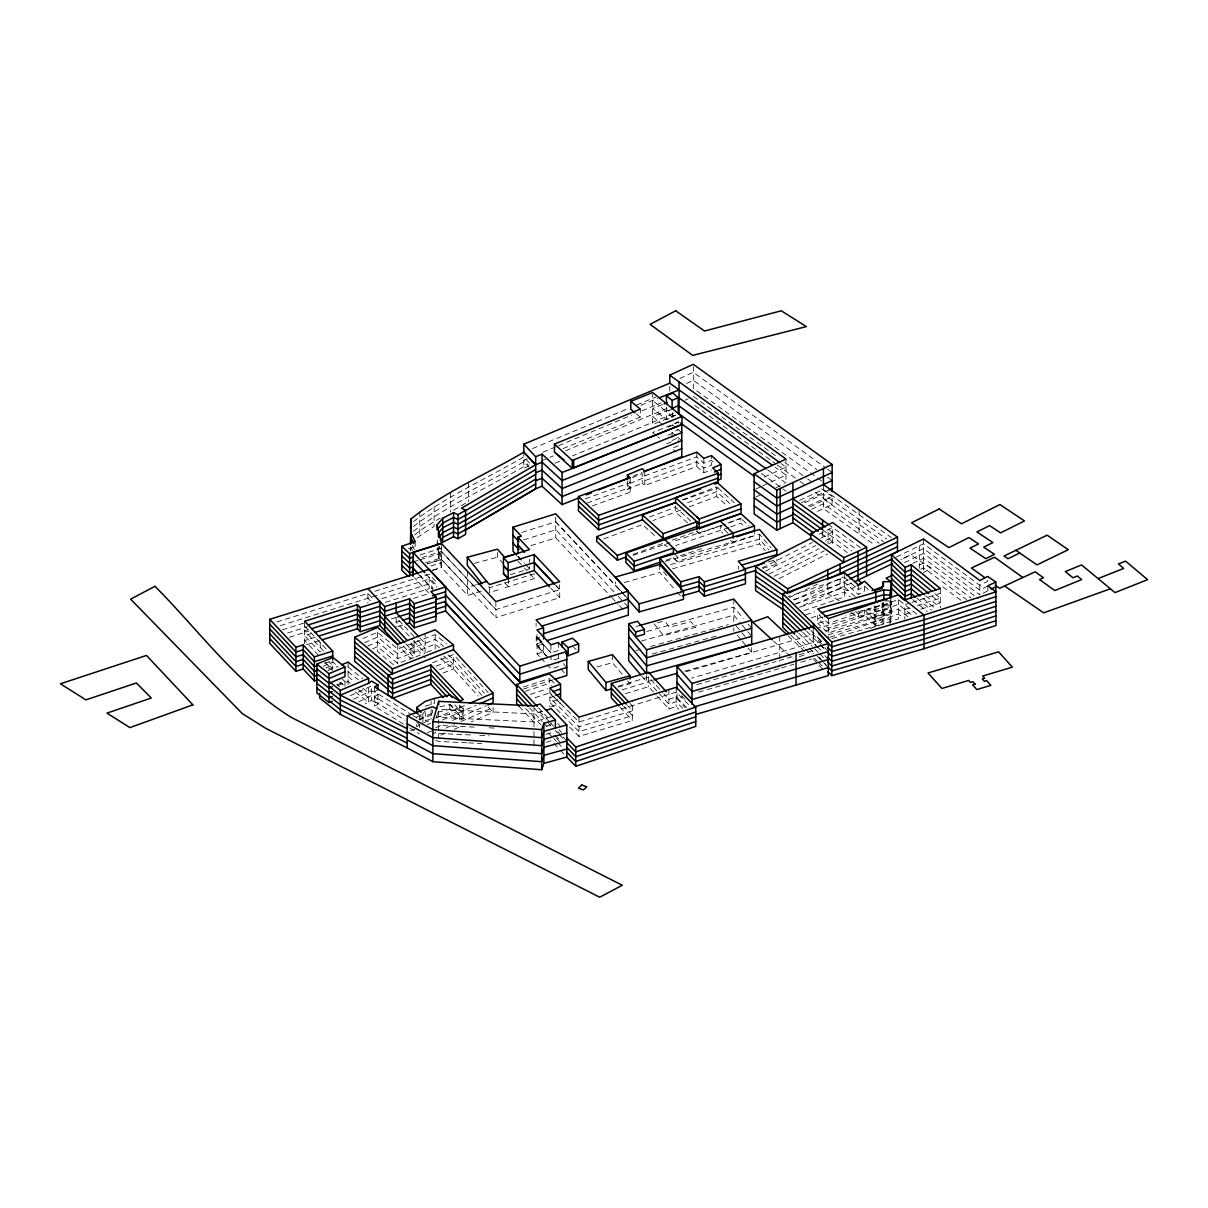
<?xml version="1.0" encoding="UTF-8"?>
<svg xmlns="http://www.w3.org/2000/svg" width="1208" height="1208" viewBox="0 0 1208 1208"><rect width="100%" height="100%" fill="white"/><g stroke="black" fill="none" stroke-linecap="round" stroke-linejoin="round"><path stroke-width="0.75" stroke-dasharray="5 3.75" d="M410.66 546.741L410.433 550.41L410.433 547.209M891.142 597.96L890.024 604.861L883.848 604.332L845.902 615.234M884.981 600.889L891.428 601.056L890.024 609.678L883.848 609.149L817.74 628.19M890.296 622.392L891.428 615.491L891.428 601.056M883.033 602.581L882.051 607.715L874.245 609.753L871.829 607.428M864.581 614.917L858.435 618.602L858.435 613.8L864.581 610.1L864.581 614.917L874.245 624.189L882.051 622.15L883.365 615.295L883.365 602.46M436.254 717.794L438.187 711.059M439.334 546.348L437.054 549.066L441.449 567.503L467.662 595.408L483.185 590.546M425.307 710.999L422.891 713.581L422.891 723.215L416.715 726.703L416.715 723.486M413.438 521.63C447.368 495.839 487.035 478.338 523.789 457.001L530.916 464.521M413.438 526.446C447.368 500.656 487.035 483.155 523.789 461.818L528.545 466.832M413.438 531.263C447.368 505.473 487.035 487.972 523.789 466.635M414.706 534.978L419.765 530.614L440.12 518.096M417.243 537.605L434.095 526.446L434.095 502.392M353.657 699.175L371.566 690.719L377.983 694.524L377.983 704.158L374.571 706.167L408.198 727.005M358.655 701.893L371.566 695.521L377.983 699.341L374.571 701.365L404.997 720.21M350.32 695.763L371.566 685.902L371.566 700.338L365.329 703.886M868.205 589.519L864.581 586.046L858.435 589.731L844.664 577.65L788.054 596.722M793.369 599.742L844.664 582.467L858.435 594.547L864.581 590.863L864.581 586.046M377.983 689.723L374.571 691.731L411.399 714.562M377.983 694.524L374.571 696.548L404.997 715.408M923.531 572.652L931.308 568.062L910.605 554.865L900.76 559.621M453.664 510.169L467.119 502.301M416.715 717.069L421.35 714.457M419.795 720.134L425.307 715.8L434.623 712.826M855.672 586.484L847.699 590.697L840.119 588.085L799.349 607.216M987.661 586.091L979.839 590.138L923.531 548.583L901.334 559.425M982.98 593.339L987.661 590.893M819.1 534.208L832.538 527.383L832.538 546.62M762.263 567.911L812.455 542.392M820.821 538.149L832.538 532.184L856.215 549.368M765.615 571.022L815.808 545.503M825.849 540.399L832.538 537.001M768.952 574.132L819.16 548.613M829.186 543.509L832.538 541.818L847.337 552.554M773.981 576.397L824.173 550.878M778.994 578.662L827.525 553.989M896.427 556.994L923.531 543.781L979.839 585.336L987.661 581.274L987.661 576.458M904.596 562.641L923.531 553.4L979.839 594.955L979.839 580.519M912.765 563.457L923.531 558.217L978.359 598.67M919.303 565.087L923.531 563.034L970.96 598.02M920.722 569.21L923.531 567.836L966.506 599.546M789.337 597.567L817.71 584.008M794.351 599.983L843.38 577.031M796.012 604L848.273 579.704M679.847 378.527L693.301 372.321L826.045 468.1M686.567 383.449L693.301 380.339L816.88 469.519M684.891 400.256L688.258 398.716M673.128 413.71L572.456 455.929M764.211 477.13L786 467.073L781.41 463.766M755.831 489.029L760.859 486.703M762.535 485.933L769.239 482.838M770.915 482.052L786 475.091L775.31 467.375M755.831 497.047L760.859 494.721M775.944 487.76L784.324 483.88M799.696 500.323L823.418 489.376L891.338 537.59M801.387 502.755L829.232 489.889M804.785 502.785L823.418 494.178L886.732 539.13M808.167 506.031L823.418 498.995L883.652 541.758M809.858 506.862L832.146 496.564L832.146 504.582L816.638 511.754M811.565 509.278L823.418 503.811L879.046 543.298M675.136 415.084L672.116 416.428L672.116 411.611M672.025 437.311L672.025 432.494L678.232 429.761M672.025 440.527L678.232 437.779L678.232 442.596M678.232 445.797L672.025 448.546L676.208 452.019M435.771 718.111L466.107 704.883M442.506 719.983L476.224 705.276M435.771 727.745L442.506 724.8M452.623 720.391L486.341 705.668M432.404 734.026L435.771 732.546M445.888 728.137L454.314 724.468M461.048 721.523L493.091 707.541L493.091 712.358L471.165 721.916M440.829 735.159L447.564 732.214M454.314 729.27L461.048 726.325M851.534 583.087L840.119 588.085L840.119 578.466M362.868 638.549L377.576 632.267L397.734 649.058L435.182 634.562L446.447 643.894M364.499 642.671L377.576 637.069L397.734 653.875L435.182 639.379L443.638 646.386M367.761 646.084L377.576 641.886L397.734 658.677L435.182 644.196L439.41 647.699M372.668 648.802L377.576 646.703L397.734 663.494L414.118 657.545L414.118 638.307M323.291 666.227L332.864 662.195L338.24 666.469M328.078 669.036L332.864 667.012L335.552 669.141M328.032 670.515L338.044 666.303M337.002 684.77L344.975 681.418L344.975 686.22M338.044 685.555L348.04 681.342L350.984 683.668M532.486 448.561L628.069 408.636M636.752 404.997L655.869 397.009M527.277 458.753L523.789 460.218L528.545 465.231M542.905 452.23L556.812 446.416M558.549 445.692L631.542 415.205M641.961 410.841L661.078 402.853M529.013 466.061L523.789 468.236L523.789 452.185M542.905 460.248L548.13 458.074M549.866 457.349L553.339 455.884M565.495 450.811L668.039 407.972M555.076 463.177L562.022 460.278M632.373 477.658L642.263 473.536L642.263 483.155L644.785 485.48L696.82 466.56L703.826 472.781L711.512 470.033M592.282 505.941L630.214 492.185L627.435 489.346L642.263 483.155M425.307 706.182L434.623 703.207L434.623 698.39M436.315 717.265L449.814 714.26L459.719 720.255L463.283 718.805L463.283 705.97M640.904 405.269L657.59 398.504M563.049 448.591L640.331 417.122L640.331 409.104M672.841 409.15L666.408 411.762L652.637 400.482M662.543 404.544L652.637 408.5L666.408 419.78L671.225 417.817M668.009 427.149L672.841 425.186M668.009 435.167L671.225 433.868M671.225 441.886L666.408 443.834L666.408 440.633M415.688 656.91L425.11 653.09L425.11 633.838M426.786 652.411L435.182 649.013L435.182 634.562M669.156 409.905L652.637 416.534L663.66 425.548M675.755 415.28L652.637 424.552L652.637 394.065M679.062 421.985L652.637 432.57L659.523 438.202M633.188 476.118L641.871 472.645M432.539 662.784L453.483 654.54L488.138 692.501M436.028 666.227L453.483 659.357L484.423 693.241M439.516 669.655L453.483 664.158L481.947 695.34M443.019 673.098L453.483 668.975L453.483 654.54M682.429 499.825L716.706 486.824L716.706 496.443L727.503 506.197M687.563 502.694L716.706 491.626L730.206 503.827M680.708 510.108L652.909 520.588M689.285 506.847L716.706 496.443M649.421 517.1L675.559 507.239L690.719 520.935M413 715.544L419.402 719.515L422.166 718.473L422.166 713.671M633.234 554.366L663.162 543.298L663.162 538.481M554.472 696.004L549.912 697.68L578.979 726.808L632.418 710.817L627.45 705.502M557.507 699.689L549.912 702.497L578.979 731.625L632.418 715.619L623.736 706.348M551.422 706.755L560.542 703.373L549.278 693.03L533.815 698.088M603.728 538.859L642.505 524.589L656.276 537.062M644.785 475.846L696.82 456.941L703.826 463.162L711.512 460.414L714.23 462.951M585.397 498.813L630.214 482.566L627.435 479.727M587.118 503.011L630.214 487.383L627.435 484.544L642.263 478.353L644.785 480.663L696.82 461.758L703.826 467.979L711.512 465.231L711.512 455.597M728.847 527.564L675.514 545.593M730.568 526.945L740.851 523.23L744.943 526.93M418.95 719.636L432.404 714.774M423.993 722.626L432.404 719.591M410.539 730.689L417.273 728.258M427.36 724.619L430.712 723.396M427.36 732.637L432.404 730.81M741.002 518.398L727.08 523.411L740.851 518.413L740.851 523.23M672.041 540.157L696.91 531.339L699.236 533.453L725.344 524.046L671.935 541.984M683.079 500.052L718.262 487.67M632.992 555.333L670.153 542.573M408.485 548.779L415.159 546.514M830.107 637.25L898.405 614.026L902.663 617.409M870.379 628.371L898.405 618.843L898.405 594.789M799.424 656.639L807.397 653.921M666.257 560.089L673.4 557.688L677.341 561.569L754.502 535.552L754.502 532.335M795.136 603.97L844.664 587.284L857.061 598.156M800.436 606.99L844.664 592.086L850.175 596.918M803.984 610.614L844.664 596.903L844.664 572.849M805.751 614.827L814.6 611.852M811.051 617.847L819.9 614.872M673.4 552.871L677.341 556.767L703.524 548.009M676.208 692.124L578.979 721.991L549.912 692.879M657.469 696.427L668.915 708.975L676.208 706.559L678.805 709.202M523.517 687.02L549.278 678.594L549.278 683.396L551.769 685.706M525.238 691.263L549.278 683.396M530.388 694.389L547.556 688.771M910.168 602.988L904.837 604.679L904.837 619.13M911.934 602.414L940.322 593.324M904.837 609.496L910.168 607.79M917.25 605.525L940.322 598.141L934.509 593.4M904.837 614.313L913.701 611.475M920.798 609.194L940.322 602.958L930.16 594.653M432.63 570.312L441.449 567.503L441.358 545.065M420.203 554.895L441.449 548.251M421.969 557.537L441.464 551.452L495.975 609.572L495.975 617.59L559.742 597.658L559.621 584.868M413.121 561.931L418.421 560.27M420.203 559.712L441.449 553.053L439.455 546.816M521.811 532.426L555.786 521.811L623.237 593.641M425.518 562.868L441.449 557.87L438.459 548.508L438.459 558.141M430.818 566.008L441.449 562.686L437.613 547.873M523.713 539.855L555.786 529.829L616.88 594.88M432.6 570.267L441.449 567.503M276.874 621.909L367.866 593.43L372.683 598.564M374.873 591.24L429.202 574.238L438.036 583.66M530.841 545.654L555.786 537.847L610.508 596.133M280.437 625.608L429.202 579.055L436.767 587.118M282.219 629.866L303.631 623.162M381.879 598.67L429.202 583.857L432.977 587.903M287.579 632.992L307.209 626.861M385.382 602.384L429.202 588.673L429.202 574.238M308.176 629.745L304.642 630.848L323.971 651.429M289.361 637.25L308.991 631.105M413.423 598.428L429.202 593.49L414.48 577.817M311.694 633.46L304.642 635.665L320.211 652.229L320.211 637.794M476.284 584.687L467.662 587.39L441.449 559.47L427.285 563.894L441.449 559.47L495.975 617.59M315.212 637.175L304.642 640.482L319.018 655.778M306.409 644.74L320.498 640.331M391.241 618.979L396.133 617.454L416.292 638.896M498.194 589.866L489.557 592.569L489.557 584.551M505.095 587.707L534.314 578.556L534.314 573.74L489.557 587.752L487.609 585.684M399.501 621.199L396.133 622.256L412.517 639.681M397.825 626.544L402.883 624.959M324.378 663.358L331.052 661.274M441.358 551.482L495.854 609.602L559.742 589.64L555.922 585.563M326.054 667.646L332.713 665.563L328.969 661.561M539.599 656.639L537.062 653.936L537.062 637.884L541.909 636.374M537.062 653.936L543.676 651.852L543.676 643.834L536.216 635.906L536.216 643.939L543.313 641.72M537.062 645.903L548.508 658.103L537.062 645.903L543.676 643.834L536.231 635.906M536.956 634.713L536.956 637.915L550.923 652.818L558.443 650.478M558.443 658.496L551.044 660.821L551.044 656.004M558.443 666.514L551.044 668.839L547.239 664.762M523.457 689.073L552.977 679.832M510.395 574.646L529.648 568.802L529.648 565.586M542.634 711.301L533.981 713.913L438.67 709.368M551.271 716.691L533.981 721.931L438.67 717.386M546.091 726.295L551.271 724.709M546.091 734.313L551.271 732.727L555.167 736.804M546.091 742.331L551.271 740.761L551.271 735.944L547.435 731.822M618.421 686.129L648.575 677.039L654.932 684.015M621.969 689.874L648.575 681.856L668.915 704.158L676.208 701.742L682.716 708.356M625.518 693.619L648.575 686.673L656.201 695.038M569.723 727.171L578.979 736.427L632.418 720.436L632.418 701.184M768.077 562.007L773.346 560.452M762.822 568.379L776.85 564.212L776.85 559.41M817.846 647.76L813.195 642.52L691.429 678.201M792.055 656.774L779.719 660.414L779.719 666.831M799.107 654.691L813.195 650.538L813.195 653.739M781.485 667.903L793.822 664.279M800.859 662.195L811.444 659.085M686.023 671.769L813.195 634.502L823.66 646.295M696.835 684.649L776.11 661.471M677.009 693.649L677.009 698.466L682.414 696.88M698.632 692.139L779.719 668.432M823.025 617.031L817.74 618.572L828.356 628.22L898.405 604.408L913.686 616.503M916.902 614.238L898.405 599.591L828.356 623.404L817.74 613.755L817.74 623.373L826.544 620.837M824.777 630.969L883.848 613.966L890.024 614.495L891.428 605.857L883.365 605.676L882.051 612.531L874.245 614.57L868.205 608.772M828.295 634.759L883.848 618.768L890.024 619.296L891.428 610.674L883.365 610.478L882.051 617.348L874.245 619.372L864.581 610.1M821.259 641.614L817.74 642.626L817.74 637.809L823.041 642.641M831.829 638.549L883.848 623.585L883.848 604.332M665.215 561.312L759.53 534.283L771.082 547.813M670.666 564.559L759.53 539.085L768.771 549.927M672.479 568.847L759.53 543.902L765.298 550.667M624.294 582.528L659.779 572.486L675.816 590.667M635.967 626.514L639.591 625.502M657.545 622.83L662.784 621.365M646.839 631.482L733.8 607.096L743.328 618.421M641.403 641.04L733.8 615.114L740.942 623.615M635.967 650.584L643.215 648.545M650.463 646.506L728.364 624.657M596.888 667.027L612.426 662.679L623.056 675.317M652.275 654.026L719.304 635.227M618.058 687.125L630.138 683.743L630.138 680.527M641.826 676.208L646.597 681.871L652.033 680.346M684.634 671.195L751.678 652.395L751.678 647.579M474.366 563.381L497.953 557.039M429.625 719.485L425.307 720.617L425.307 712.599M439.697 706.891L449.814 704.641L459.719 710.636L463.283 709.171L459.538 705.185M438.006 712.071L449.814 709.443L459.719 715.453L463.283 713.988L453.302 703.358M883.365 615.295L891.428 615.491M474.185 727.11L438.67 725.419L438.67 738.239M489.134 727.82L494.736 728.092M470.441 734.947L438.67 733.437L435.529 732.124M479.787 735.4L489.134 735.838M466.696 742.784L438.67 741.455L435.529 740.142M468.568 742.875L481.66 743.509M371.566 700.338L377.983 704.158M409.799 728.001L419.402 733.951M839.152 600.844L827.722 593.656L827.722 580.822M823.418 484.559L823.418 508.613L874.441 544.838M827.571 469.202L832.146 472.509M827.571 477.22L832.146 480.527M821.47 480.844L693.301 388.357L693.301 365.903M693.301 396.375L777.212 456.926M784.838 462.438L806.204 477.855M807.729 478.957L812.305 482.249M821.47 488.863L832.146 496.564M694.827 405.495L775.687 463.857M777.212 464.959L798.579 480.361M800.104 481.464L806.204 485.873M815.355 492.471L832.146 504.582M767.669 469.882L786 483.109L786 459.055M761.553 473.491L786 491.127M672.418 417.183L669.776 415.265L669.776 410.463M828.099 524.151L860.655 547.783M832.538 532.184L828.099 528.968L828.099 543.404M822.588 529.768L851.776 550.954M832.538 541.818L819.613 532.426M942.799 586.861L962.066 601.086M907.797 616.654L898.405 609.225L828.356 633.037L817.74 623.373M348.04 666.907L362.762 678.579M348.04 671.708L358.353 679.878M348.04 676.525L353.929 681.191M362.762 688.198L368.651 692.864M358.353 689.511L368.651 697.68M342.287 679.289L344.975 681.418M355.409 691.988L368.651 702.497L368.651 684.845M339.584 681.961L343.631 685.163M336.896 684.649L339.584 686.778M925.796 595.906L938.858 606.582M922.897 598.337L935.958 609.013M917.083 598.413L931.61 610.266M912.735 599.666L927.246 611.52M636.269 413.8L640.331 417.122M447.851 654.691L453.483 659.357M443.638 656.004L453.483 664.158M440.814 658.481L453.483 668.975L478.232 696.095M676.208 427.964L672.025 424.476L678.232 421.743L678.232 426.545M677.597 429.112L681.78 432.6M672.025 432.494L676.208 435.982M677.597 437.145L681.78 440.618M393.415 664.702L377.576 651.505L377.576 632.267M855.687 611.384L858.435 613.8M851.549 612.562L858.435 618.602M573.649 647.337L576.14 649.587M718.065 488.032L734.253 502.679M742.21 519.651L749.036 525.812M687.563 522.898L675.559 512.056L675.559 502.422M820.398 645.042L825.698 649.874M773.603 641.131L793.037 658.798M550.516 679.742L554.276 683.184M788.25 635.982L804.664 651.369M728.016 533.196L720.27 525.842L720.27 530.659L722.852 533.106M730.598 540.459L733.181 542.905L733.181 539.689M697.62 531.988L696.925 531.339L699.236 533.453L699.236 528.636M810.764 630.455L821.304 640.995M806.763 631.391L818.677 643.169M802.761 632.328L816.049 645.329M798.76 633.264L812.093 646.189M796.087 635.499L808.092 647.126M809.435 648.424L813.437 652.29M790.757 635.136L804.09 648.062M805.434 649.36L809.435 653.226M504.687 582.83L508.538 586.62L508.538 578.602M667.239 546.801L664.778 544.37L664.778 547.586M673.4 557.688L677.341 561.569L677.341 556.767M819.99 644.483L825.23 649.783M817.363 646.642L821.304 650.629M814.751 648.817L818.677 652.788M819.99 654.117L823.931 658.088M817.363 656.276L826.544 665.548M814.751 658.436L817.363 661.078M818.677 662.407L822.618 666.393M678.805 694.766L690.553 706.665M686.642 707.51L676.208 696.925L668.915 699.341L663.826 693.769M874.245 609.753L875.83 611.384M874.245 614.57L875.83 616.201M874.245 619.372L875.83 621.018M557.749 723.486L561.629 727.563M559.047 729.647L561.629 732.365M549.021 721.418L540.097 712.056L540.097 708.854M550.289 722.746L555.393 728.092M557.749 731.504L561.629 735.581M562.928 736.94L566.809 741.002M555.167 730.387L557.749 733.105M559.047 734.464L562.928 738.541M555.167 735.204L559.047 739.281M556.45 738.163L561.629 743.6M553.868 738.662L556.45 741.38M557.749 742.739L561.629 746.801M553.868 743.464L559.047 748.9M560.346 750.259L564.227 754.336M529.648 573.619L534.314 578.556M555.68 521.841L623.117 593.672M624.4 595.031L628.22 599.092M618.149 596.239L623.237 601.659M624.521 603.019L628.326 607.08M611.792 597.477L618.149 604.257M619.417 605.616L623.237 609.678M518.036 556.435L524.483 563.306M525.782 564.68L529.648 568.802M518.036 561.237L523.2 566.733M524.483 568.107L527.066 570.871M563.245 663.63L566.854 667.465M560.844 669.081L564.453 672.931M536.216 643.939L543.676 651.852M540.867 657.998L545.956 663.418M419.387 575.023L432.977 589.504M420.082 638.111L425.11 643.471M417.56 640.24L425.11 648.273M413.77 641.025L425.11 653.09M411.249 643.154L425.11 657.907M367.866 598.247L370.267 600.814M449.557 704.173L463.283 718.805M304.642 626.046L327.715 650.614M325.224 662.377L332.713 670.38M555.801 585.608L559.621 589.67M550.833 588.16L559.742 597.658M517.824 556.344L521.418 560.18M537.062 637.884L551.044 652.788M425.85 574.072L437.538 586.378M419.538 575.189L432.404 588.915M629.942 703.343L632.418 706M620.021 707.178L632.418 720.436M538.451 707.782L548.704 718.76M534.6 708.477L546.152 720.829M547.435 722.203L551.271 726.325L551.271 723.109M529.481 707.797L542.301 721.523M543.585 722.897L548.704 728.379M525.631 708.492L541.018 724.966M519.214 706.454L537.167 725.661M414.118 647.926L410.871 644.423L410.871 658.858L399.667 646.763M405.888 643.864L414.118 652.743M403.396 645.993L414.118 657.545M656.201 685.404L662.558 692.38M488.138 706.937L493.091 712.358M503.419 563.894L497.394 557.19L497.394 550.773M824.822 647.609L828.31 651.55M824.822 655.627L828.31 659.568M819.009 657.092L823.66 662.346M824.822 663.66L828.31 667.586M813.195 658.556L823.66 670.365M663.479 571.867L667.178 576.065M677.054 592.056L680.753 596.254L680.753 591.437M620.414 590.697L615.416 585.034L615.416 581.833M621.652 592.101L625.397 596.344M681.629 695.702L687.397 702.271M677.009 698.466L685.087 707.661M417.802 713.505L422.166 718.473M416.715 721.886L419.976 725.615M773.392 560.15L776.85 564.212M748.099 624.083L751.678 628.326M742.135 625.019L751.678 636.359M736.185 625.971L746.906 638.715M737.378 635.408L740.942 639.651M742.135 641.071L746.906 646.733M748.099 648.152L751.678 652.395M627.783 680.934L630.138 683.743M654.056 623.811L663.569 635.619L695.884 627.239L690.689 621.622L669.564 627.194L664.536 620.867M412.366 545.397L414.465 549.836M410.977 547.239L412.366 550.214M437.9 544.884L437.054 539.432L437.054 544.249M410.569 547.209L410.841 550.44M987.872 585.774L987.872 590.576M940.322 588.523L940.322 607.76M923.531 538.964L923.531 571.052M919.303 545.835L919.303 569.904M890.024 601.659L890.024 624.113M882.051 602.913L882.051 622.15M875.83 606.567L875.83 625.819L874.245 624.189L874.245 604.936M859.069 509.882L859.069 533.936M858.435 584.914L858.435 594.547M828.356 618.602L828.356 637.839M822.588 531.369L822.588 539.402M813.437 633.052L813.437 642.671M813.195 628.084L813.195 642.52M779.719 636.344L779.719 658.798M759.53 534.283L759.53 543.902M738.269 566.054L738.269 569.27M733.8 599.077L733.8 621.531M733.8 627.949L733.8 631.15M703.826 458.345L703.826 472.781M696.82 452.124L696.82 466.56M676.208 687.307L676.208 706.559M672.841 412.351L672.841 417.168M669.776 386.394L669.776 391.211M668.915 689.723L668.915 708.975M666.408 406.945L666.408 419.78M659.779 564.468L659.779 572.486M648.575 677.039L648.575 686.673M646.597 675.453L646.597 681.871M644.785 471.044L644.785 485.48M630.214 477.749L630.214 492.185M627.435 481.328L627.435 489.346M612.426 654.645L612.426 662.679M578.979 717.174L578.979 736.427M558.443 653.679L558.443 663.313M558.322 642.49L558.322 650.508M555.68 517.024L555.786 537.847M550.923 644.8L550.923 652.818M549.912 688.062L549.912 707.314M536.11 623.117L536.11 626.318M533.981 705.895L533.981 726.748M533.981 731.565L533.981 737.982M533.981 739.583L533.981 746M529.633 559.183L529.633 562.384M495.854 601.584L495.854 609.602M468.613 482.173L468.613 501.426M467.541 571.384L467.662 595.408M459.719 705.819L459.719 720.255M450.675 492.668L450.675 511.92M449.814 704.641L449.814 714.26M438.67 710.984L438.67 723.803M432.404 709.957L432.404 713.173M431.075 701.455L431.075 704.657M431.075 709.474L431.075 719.092M419.765 511.361L419.765 535.416M419.402 716.314L419.402 719.515M419.402 724.332L419.402 727.533M415.159 541.697L415.159 549.716M397.734 644.241L397.734 663.494M396.133 617.454L396.133 627.073M374.571 686.929L374.571 706.167M367.866 593.43L367.866 603.049M348.04 662.09L348.04 686.159M332.864 657.394L332.713 668.764M304.642 621.229L304.642 643.683"/><path stroke-width="1.5" d="M410.433 543.993L410.901 519.002C445.057 491.626 486.28 474.336 523.789 452.185L523.789 444.166L669.776 383.193L779.885 462.664M410.901 523.819L410.977 537.62L413.77 543.555M410.901 528.636L410.977 542.437M410.901 533.438L410.705 544.023M410.539 543.766L410.901 538.255M890.024 598.443L891.428 581.803L883.365 581.607L882.051 588.477L874.245 590.501L864.581 581.229L858.435 584.914L844.664 572.849L782.754 593.702L782.754 627.39L789.428 633.853M891.428 586.62L890.024 595.242L883.848 594.714L821.259 612.743M890.583 596.601L891.428 591.422M555.393 720.074L543.887 723.215L543.887 763.32L541.697 769.738L432.872 761.674L432.872 721.584L438.67 701.35L533.981 705.895L540.097 704.038L555.393 720.074L555.393 728.092M541.697 769.738L541.697 729.632L543.887 723.215M465.609 515.121L457.983 519.455L453.544 517.477L442.732 523.034L437.054 529.814L437.054 524.997L442.732 518.217L453.544 512.66L457.983 514.638L465.609 510.32L465.609 534.374L457.983 538.692L453.544 536.73L442.732 542.286L442.732 518.217M438.187 533.272L442.732 527.851L453.544 522.294L457.983 524.257L465.609 519.938M439.334 536.73L442.732 532.653L453.544 527.111L457.983 529.074L465.609 524.755M440.467 540.187L442.732 537.469L453.544 531.913L457.983 533.891L465.609 529.557M330.011 687.005L340.324 695.174L368.651 683.245L371.566 681.086L377.983 684.906L377.983 689.723M377.983 684.906L374.571 686.929L417.802 713.717M464.763 511.105L535.673 469.534M464.763 515.907L535.673 474.351M464.763 520.724L535.673 479.168M464.763 525.54L535.673 483.97M464.763 530.357L535.673 488.787L542.06 486.235L562.067 504.612L579.417 497.666M464.491 530.538L535.673 488.787L535.673 456.7L523.789 444.166M416.715 712.252L416.715 707.45L425.307 701.365L434.623 698.39L449.814 695.008L459.719 701.018L463.283 699.553L430.833 664.989L392.6 679.077L388.07 675.544L453.483 649.723L453.483 644.921L435.182 629.761L397.734 644.241L377.576 627.45L354.684 637.235L354.684 661.289L388.206 689.496M857.257 585.638L862.044 583.102L858.058 580.248L858.058 551.376L866.574 547.254L866.574 576.125M810.704 533.664L843.728 557.628L843.728 562.445L810.704 538.481L810.704 533.664L832.538 522.566L866.574 547.254M783.086 609.632L755.574 590.576L755.574 566.507L810.779 538.436M891.428 596.239L891.519 554.578L923.531 538.964L979.839 580.519L987.661 576.458L995.83 582.029L995.966 625.502L924.014 648.741L831.799 675.665L827.857 671.693M1019.779 553.022L1007.97 558.73L1004.059 556.027L1047.125 535.159L1068.28 549.716L1036.993 564.876L1015.837 550.304M846.642 575.612L897.484 551.573L897.484 537.137L787.676 588.749L755.574 566.507M897.484 541.954L789.337 592.75M897.484 546.771L827.722 579.221L827.722 569.587M892.606 558.745L849.904 578.994M892.606 563.562L854.796 581.667M995.83 582.029L987.872 585.774L995.966 591.814L924.014 615.068L831.799 641.976L782.754 593.702M991.058 589.081L995.83 586.846M669.776 383.193L669.776 375.159L693.301 364.303L832.146 464.491L832.146 491.762M669.776 375.159L786 459.055L754.154 473.762L776.759 490.055L832.146 464.491M832.146 480.527L776.759 506.107L754.154 489.799M792.916 506.665L776.759 514.125L754.154 497.817M792.916 514.683L776.759 522.143L754.154 505.835M754.154 473.762L754.154 513.853L776.759 530.161L792.916 522.702L810.719 535.612M1098.253 578.526L1123.712 568.424L1118.427 563.97L1125.569 561.131L1147.6 579.659L1115.014 592.6L1081.583 564.936L1065.32 571.565L1072.93 577.786L1077.34 575.99L1081.704 579.553L1054.78 590.531L1039.514 579.553L1043.44 577.726L1035.18 571.792L999.62 588.281L995.165 585.08M832.146 472.509L776.759 498.089L754.154 481.781M829.232 489.889L832.146 488.545M892.908 575.068L886.068 578.179L891.655 582.135M678.232 397.674L672.841 393.113L666.408 395.711L672.116 400.392L678.232 397.674L678.232 413.71M678.232 405.692L672.116 408.41L672.116 400.392M469.489 703.403L493.091 693.105L453.483 649.723M479.591 703.811L493.091 697.922M488.032 704.944L493.091 702.739L493.091 693.105M843.728 557.628L858.058 551.376M332.215 701.229L329.029 702.573L316.919 692.984L316.919 664.098L332.864 657.394L344.975 666.982L344.975 676.601L329.029 683.32L316.919 673.732M341.366 664.898L348.04 662.09L368.651 678.428L368.651 683.245M316.919 664.098L329.029 673.687L344.975 666.982M344.975 671.784L329.029 678.503L316.919 668.915M332.215 686.778L329.029 688.122L316.919 678.534M332.215 691.595L329.029 692.939L316.919 683.351M330.011 682.188L340.324 690.357L368.651 678.428M332.215 696.412L329.029 697.756L316.919 688.167M891.519 554.578L905.094 567.398L911.285 564.785L940.322 588.523L904.837 599.878M627.435 479.727L627.435 474.91L642.263 468.719L644.785 471.044L696.82 452.124L703.826 458.345L711.512 455.597L721.025 464.491L721.025 478.927L717.688 480.286M721.025 464.491L712.675 467.904L718.262 473.234L718.262 482.853L714.743 484.091M714.351 472.041L721.025 469.293M717.688 475.484L721.025 474.11M630.848 401.343L652.637 392.464L681.946 416.458L681.946 424.476L572.275 468.432L554.472 452.079L554.472 444.061L640.331 409.104L630.848 401.343L630.848 409.361L634.91 412.683M554.472 444.061L572.275 460.414L681.946 416.458M659.251 397.84L679.062 389.897M664.204 403.88L667.495 402.551M535.673 456.7L542.06 454.163L562.067 472.524L562.067 504.612M535.673 472.751L542.06 470.199L562.067 488.576L681.78 440.618M535.673 480.769L542.06 478.217L562.067 496.594L681.78 448.636M562.067 472.524L681.78 424.582L681.78 456.654L643.607 471.951M681.78 432.6L562.067 480.542L542.06 462.181L535.673 464.733L461.547 508.175L465.609 510.32M586.348 494.887L591.558 492.789M598.489 490.01L627.994 478.202M354.684 637.235L392.389 668.96L453.483 644.921M675.559 502.422L675.559 497.62L716.706 482.007L741.002 503.962L741.002 513.581L699.236 528.636L696.925 526.522L617.394 555.408L596.692 536.639L642.505 519.772L663.162 538.481L663.162 533.679L642.445 514.91L675.559 502.422L699.236 523.819L741.002 508.779M410.433 526.356L410.977 532.803L415.159 541.697L401.796 546.227L409.618 553.596L441.449 543.434L437.054 524.997M413.121 557.115L409.618 558.413L401.796 551.044M413.121 561.931L409.618 563.23L401.796 555.846M413.121 566.748L409.618 568.032L401.796 560.663M413.121 571.55L409.618 572.849L401.796 565.48M561.931 646.884L561.931 642.082L572.411 638.186L578.632 643.804L578.632 651.822L568.168 655.702L565.676 653.468M561.931 642.082L568.168 647.684L578.632 643.804M596.692 536.639L596.692 541.456L617.394 560.225L626.197 556.964M388.07 675.544L388.07 694.781L392.6 698.33L430.833 684.241L443.321 697.529M560.542 698.571L560.542 684.136L549.912 688.062L578.979 717.174L676.208 687.307L695.763 707.148L695.763 726.401L575.763 766.295L566.809 757.054L566.809 724.966L551.271 708.673L546.091 710.244M552.947 691.746L560.542 688.938M555.982 695.446L560.542 693.754M676.042 502.528L598.624 529.768L578.496 510.939L578.496 496.503L630.214 477.749L627.435 474.91M660.912 561.901L634.155 570.946L625.925 562.581L625.925 552.962L740.851 513.596L754.502 525.918L754.502 530.735L736.744 536.865M432.872 761.674L407.187 747.933L407.187 715.861L432.404 706.755L437.1 708.719M1110.439 588.749L1043.697 612.834L1004.558 585.986M741.002 503.962L699.236 519.017L675.559 497.62M872.055 590.576L882.55 586.846M663.162 533.679L696.91 521.72L699.236 523.819M578.496 496.503L598.624 515.333L718.262 473.234M718.262 478.051L598.624 520.15L578.496 501.32M700.67 489.044L598.624 524.952L578.496 506.137M754.502 525.918L677.341 551.95L664.778 539.553M625.925 552.962L634.155 561.327L673.4 548.054L673.4 552.871L634.155 566.144L625.925 557.779M566.809 737.801L575.763 747.042L695.763 707.148M695.763 711.965L575.763 751.859L566.809 742.618M695.763 716.782L575.763 756.676L566.809 747.42M695.763 721.584L575.763 761.493L566.809 752.237M519.214 706.454L516.662 703.705L516.662 684.453L549.278 673.777L560.542 684.136M995.966 596.631L924.014 619.87L831.799 646.793L818.677 633.536M995.966 601.448L924.014 624.687L831.799 651.61L827.857 647.624M995.966 606.25L924.014 629.504L831.799 656.412L827.857 652.441M995.966 611.067L924.014 634.306L831.799 661.229L827.857 657.258M995.966 615.884L924.014 639.123L831.799 666.046L827.857 662.059M995.966 620.701L924.014 643.939L831.799 670.848L827.857 666.876M516.616 555.061L513.023 551.226L512.902 527.201L555.68 513.823L628.22 591.074L628.22 599.092M482.083 583.781L467.285 565.284L467.285 557.265L497.394 549.172L504.627 557.205L518.036 553.219L517.915 537.213L521.297 536.156L512.902 527.201M317.704 679.893L314.367 680.934L303.178 669.005L295.915 671.286L269.731 643.396L269.731 619.327L429.202 569.421L445.616 586.907L445.616 610.976L517.417 687.428M554.653 584.219L534.314 562.52L508.1 570.72L503.449 565.767L503.449 557.734L529.527 549.595L517.915 537.213M397.175 644.075L379.901 625.502L360.226 631.678L360.226 607.609L357.462 604.695L304.642 621.229L332.713 651.127L332.713 659.145M360.226 607.609L379.901 601.448L384.718 606.582L384.718 630.651M308.176 624.944L357.462 609.511L360.226 612.426L379.901 606.265L384.718 611.399L409.618 603.607L414.238 608.53L435.937 601.735M503.449 557.734L508.1 562.702L534.193 554.532L559.621 581.652L495.854 601.584L441.358 543.464L412.985 552.328L519.742 666.182L519.863 682.188L445.269 602.626M311.694 628.643L357.462 614.313L360.226 617.243L379.901 611.067L407.141 640.391M445.616 586.907L430.879 591.527L435.937 596.918L435.937 620.987L414.238 627.767L409.618 622.845L409.618 598.791L384.718 606.582M315.212 632.358L357.462 619.13L360.226 622.044L379.901 615.884L404.65 642.52M432.509 595.831L445.616 591.724M409.618 598.791L414.238 603.713L435.937 596.918M478.006 584.159L486.643 581.456L489.557 584.551L534.314 570.538L549.564 586.816M318.731 636.072L357.462 623.947L360.226 626.861L379.901 620.701L400.905 643.305M435.786 599.621L445.616 596.541M384.718 616.216L409.618 608.409L414.238 613.332L435.937 606.552M269.731 619.327L295.915 647.216L303.178 644.951L314.367 656.865L314.367 680.934M322.249 639.772L357.462 628.749L360.226 631.678M435.786 604.423L445.616 601.342M397.825 616.926L409.618 613.226L414.238 618.149L435.937 611.354M435.786 609.24L445.616 606.159M402.883 620.157L409.618 618.043L414.238 622.966L435.937 616.171M435.786 614.057L445.616 610.976M406.25 623.902L409.618 622.845M314.367 656.865L332.713 651.127M332.713 655.944L314.367 661.682L303.178 649.753L295.915 652.033L269.731 624.143M317.704 665.442L314.367 666.499L303.178 654.57L295.915 656.835L269.731 628.96M317.704 670.259L314.367 671.301L303.178 659.387L295.915 661.652L269.731 633.777M317.704 675.076L314.367 676.118L303.178 664.189L295.915 666.469L269.731 638.579M628.22 591.074L536.11 619.9L543.555 627.843L543.676 639.032M541.426 626.257L628.326 599.062L628.326 615.099L546.846 640.602M543.555 627.843L536.956 629.896L550.923 644.8L558.322 642.49L566.763 651.49L566.854 675.483L554.714 679.289M543.313 633.702L628.326 607.08M519.742 666.182L566.763 651.49M566.869 659.462L519.742 674.2L445.148 594.638M566.869 667.48L519.984 682.143L445.616 602.958M699.085 576.669L704.37 581.833L745.427 569.391L745.427 583.826L704.37 596.269L699.085 591.105L699.085 576.669L680.753 581.818L659.779 558.051L759.53 529.466L776.85 549.776L776.85 554.593L741.772 565.012M745.427 574.193L704.37 586.635L699.085 581.486L680.753 586.635L659.779 562.868M745.427 579.01L704.37 591.452L699.085 586.303L682.414 590.984M618.768 705.85L611.339 697.892L611.339 683.456L648.575 672.237L666.363 691.746M776.85 549.776L738.269 561.252L745.427 569.391M743.524 569.3L764.573 563.049M745.291 573.604L755.8 570.463M828.31 643.532L813.195 626.484L677.009 666.378L692.018 683.456L828.31 643.532L828.31 675.604L695.597 714.502M828.31 651.55L692.018 691.489L677.009 674.396M828.31 659.568L692.018 699.508L677.009 682.429M828.31 667.586L693.815 706.997M824.777 616.533L883.848 599.53L886.929 599.787M683.486 591.346L659.779 564.468L615.416 577.016L639.123 603.879L683.486 591.346L683.486 599.364L639.123 611.912L627.903 599.183M682.414 595.786L699.085 591.105M628.719 623.736L637.507 621.274L644.408 629.474L644.408 634.291L635.635 636.752L635.635 631.935L628.719 623.736L628.719 660.64L640.633 674.789M639.591 625.502L733.8 599.077L751.678 620.308L751.678 644.377L648.409 673.339M635.635 631.935L644.408 629.474M611.157 689.058L605.978 690.508L588.266 669.443L588.266 661.425L612.426 654.645L630.138 675.71L630.138 678.926M628.719 628.553L646.597 649.783L751.678 620.308M751.678 628.326L646.597 657.816L628.719 636.571M751.678 636.359L646.597 665.834L628.719 644.589M588.266 661.425L605.978 682.49L630.138 675.71M653.845 679.832L677.401 673.234M890.024 590.425L883.848 589.897L817.74 608.938L828.356 618.602L898.405 594.789L924.014 615.068L924.014 648.741M566.809 724.966L543.887 731.248L541.697 737.65L432.872 729.602L407.187 715.861M566.809 732.984L543.887 739.266L541.697 745.668L432.872 737.62L407.187 723.879M566.809 741.002L543.887 747.284L541.697 753.686L432.872 745.638L407.187 731.897M566.809 749.02L543.887 755.302L541.697 761.704L432.872 753.656L407.187 739.915M543.887 763.32L566.809 757.054M432.872 721.584L541.697 729.632M340.324 695.174L407.187 728.681M407.187 733.498L340.324 699.976L330.011 691.806M407.187 738.314L340.324 704.793L330.011 696.623M407.187 743.131L340.324 709.609L330.011 701.44M319.697 693.271L319.697 698.088L340.324 714.411L407.187 747.933M755.574 571.324L787.676 593.551M755.574 576.125L783.086 595.197M755.574 580.942L783.086 599.999M755.574 585.759L783.086 604.815M897.484 537.137L823.418 484.559L823.418 468.523M1022.814 577.515L994.592 557.235L971.428 567.986L984.777 577.605M679.062 397.915L772.244 465.171M679.062 405.933L766.129 468.779M758.503 471.286L679.062 413.966L679.062 381.879M680.587 423.087L753.913 475.997M792.916 498.647L828.099 524.151M792.916 503.449L825.351 526.96M792.916 508.266L822.588 529.768M792.916 513.083L818.133 531.354M792.916 517.885L813.679 532.939M388.07 680.346L392.6 683.894L430.833 669.806L460.792 701.712M388.07 685.163L392.6 688.711L430.833 674.623L452.049 697.212M388.07 689.979L392.6 693.513L430.833 679.44L447.066 696.714M935.958 589.776L911.285 569.602L905.094 572.214L891.519 559.395M931.61 591.029L911.285 574.419L905.094 577.016L891.519 564.196M928.695 593.46L911.285 579.221L905.094 581.833L891.519 569.013M924.346 594.714L911.285 584.038L905.094 586.65L891.519 573.83M919.983 595.967L911.285 588.855L905.094 591.452L891.519 578.647M915.634 597.22L911.285 593.656L905.094 596.269L891.519 583.449M554.472 452.079L564.106 459.961M354.684 642.052L392.389 673.762L392.389 668.96M354.684 646.854L389.595 676.238M354.684 651.671L388.206 679.862M354.684 656.488L388.206 684.679M772.214 639.862L752.78 622.18L767.744 616.744L786.891 634.698M696.925 526.522L699.236 528.636L699.236 519.017L696.925 516.903L697.62 517.553M891.519 588.266L903.735 599.802M408.319 576.427L401.796 570.282L401.796 546.227M720.27 521.025L733.181 533.272L733.181 538.089M697.62 522.354L696.925 521.705L696.91 529.738M782.754 598.519L812.093 626.937M782.754 603.321L809.435 629.172M782.754 608.137L805.434 630.108M782.754 612.954L801.433 631.044M782.754 617.756L797.431 631.98M782.754 622.573L794.758 634.2M503.389 573.558L508.538 578.602M874.245 590.501L875.83 592.131L875.83 601.765M418.149 573.709L413.242 568.485L413.242 574.902M418.814 636.767L396.133 612.637L396.133 603.019M367.866 588.613L379.901 601.448L379.901 625.502M512.902 535.22L519.017 541.577M518.036 545.201L524.483 552.071M517.915 545.231L524.363 552.116M554.532 584.249L534.193 562.551L534.193 554.532M513.023 543.207L519.017 549.595M508.221 570.689L503.57 565.721L503.57 573.74L508.221 578.707L508.1 562.702M412.985 560.346L424.688 572.652M413.106 568.334L418.255 573.815M611.339 683.456L628.689 702.029M611.339 688.273L626.212 704.189M611.339 693.075L622.498 705.019M516.662 684.453L537.167 706.408M516.662 689.27L532.048 705.729M516.662 694.087L528.198 706.423M516.662 698.888L523.064 705.759M416.715 707.45L421.079 712.418M628.719 652.607L646.597 673.853L646.597 649.783M467.285 557.265L486.643 581.456M911.285 564.785L911.285 598.473M905.094 567.398L905.094 599.485M883.848 589.897L883.848 599.53M883.365 581.607L883.365 586.424M840.119 564.015L840.119 573.649M831.799 641.976L831.799 675.665M822.588 520.15L822.588 528.168M813.437 623.419L813.437 628.236M796.042 653.045L796.042 685.132M792.916 482.596L792.916 522.702M787.676 588.749L787.676 591.95M780.172 488.485L780.172 528.591M776.759 490.055L776.759 530.161M704.37 581.833L704.37 596.269M692.018 683.456L692.018 704.309M680.753 581.818L680.753 589.836M677.009 666.378L677.009 688.832M666.408 395.711L666.408 403.729M659.779 558.051L659.779 566.069M642.445 514.91L642.445 519.727M639.123 603.879L639.123 611.912M634.155 561.327L634.155 570.946M617.394 555.408L617.394 560.225M605.978 682.49L605.978 690.508M598.624 515.333L598.624 529.768M575.763 747.042L575.763 766.295M573.725 459.825L573.725 467.843M572.275 460.414L572.275 468.432M568.168 647.684L568.168 655.702M542.06 454.163L542.06 486.235M534.314 562.52L534.314 570.538M457.983 514.638L457.983 538.692M453.544 512.66L453.544 536.73M438.67 701.35L438.67 704.566M438.459 534.072L438.459 537.288M430.833 664.989L430.833 684.241M414.238 603.713L414.238 627.767M413.121 552.298L413.121 576.367M410.901 519.002L410.901 543.072M409.618 553.596L409.618 576.065M392.6 679.077L392.6 698.33M357.462 604.695L357.462 628.749M340.324 690.357L340.324 714.411M329.029 673.687L329.029 702.573M303.178 644.951L303.178 669.005M295.915 647.216L295.915 671.286M581.833 785.034L578.436 788.175L583.389 789.957L586.771 786.816L581.833 785.034M154.971 586.288L130.615 599.168L242.295 713.611L266.122 728.53L599.697 897.212L622.286 885.253L291.46 717.476C237.327 684.151 199.32 630.878 154.971 586.288M675.71 310.788L650.1 324.348L692.667 355.394L806.385 326.613L781.274 310.803L704.521 331.022L675.71 310.788M939.16 508.946L911.587 522.762L948.899 547.601L968.937 537.56L978.495 543.917L970.024 548.16L985.864 558.685L994.501 554.351L983.705 547.164L992.87 542.573L976.94 531.958L989.624 525.601L1000.586 532.894L1024.49 520.905L999.892 504.551L961.492 523.789L939.16 508.946M192.872 704.853L129.92 727.609L106.953 713.128L151.272 698.013L136.383 682.973L85.904 699.87L60.4 683.803L146.47 655.431L192.872 704.853M975.082 684.121L972.636 684.861L976.864 689.557L990.892 685.344L986.649 680.648L984.475 681.312L982.3 678.911L984.626 678.216L982.663 676.042L1012.364 667.148L998.593 651.837L928.016 672.992L941.923 688.454L968.665 680.451L970.477 682.46L972.923 681.72L975.082 684.121M535.673 464.733L523.789 452.185L535.673 464.733"/></g></svg>
